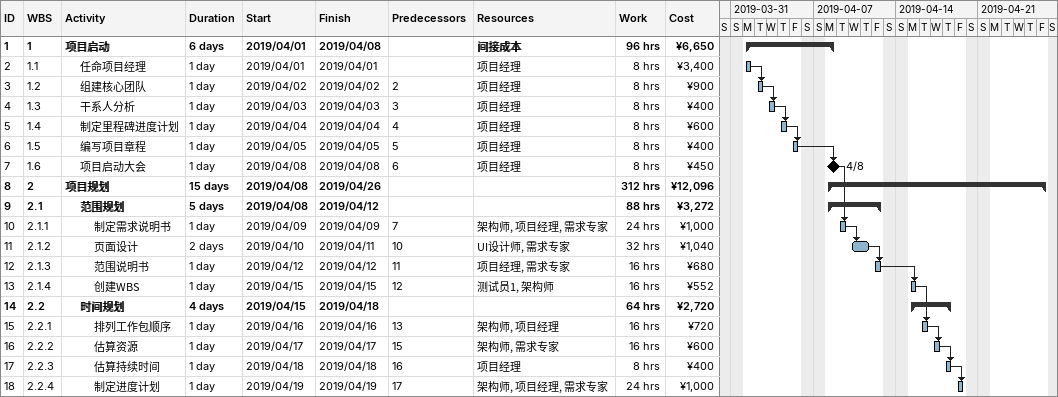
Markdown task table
| ID | WBS | Task | Duration | Start | Finish | Predecessors | Resources | Work (h) | Cost (¥) |
|---|---|---|---|---|---|---|---|---|---|
| 1 | 1 | **项目启动** | 6d | 2019-04-01 | 2019-04-08 |  | 间接成本 | 96 | 6650 |
| 2 | 1.1 | 任命项目经理 | 1d | 2019-04-01 | 2019-04-01 |  | 项目经理 | 8 | 3400 |
| 3 | 1.2 | 组建核心团队 | 1d | 2019-04-02 | 2019-04-02 | 2 | 项目经理 | 8 | 900 |
| 4 | 1.3 | 干系人分析 | 1d | 2019-04-03 | 2019-04-03 | 3 | 项目经理 | 8 | 400 |
| 5 | 1.4 | 制定里程碑进度计划 | 1d | 2019-04-04 | 2019-04-04 | 4 | 项目经理 | 8 | 600 |
| 6 | 1.5 | 编写项目章程 | 1d | 2019-04-05 | 2019-04-05 | 5 | 项目经理 | 8 | 400 |
| 7 | 1.6 | 项目启动大会 | 1d | 2019-04-08 | 2019-04-08 | 6 | 项目经理 | 8 | 450 |
| 8 | 2 | **项目规划** | 15d | 2019-04-08 | 2019-04-26 |  |  | 312 | 12096 |
| 9 | 2.1 | **范围规划** | 5d | 2019-04-08 | 2019-04-12 |  |  | 88 | 3272 |
| 10 | 2.1.1 | 制定需求说明书 | 1d | 2019-04-09 | 2019-04-09 | 7 | 架构师, 项目经理, 需求专家 | 24 | 1000 |
| 11 | 2.1.2 | 页面设计 | 2d | 2019-04-10 | 2019-04-11 | 10 | UI设计师, 需求专家 | 32 | 1040 |
| 12 | 2.1.3 | 范围说明书 | 1d | 2019-04-12 | 2019-04-12 | 11 | 项目经理, 需求专家 | 16 | 680 |
| 13 | 2.1.4 | 创建WBS | 1d | 2019-04-15 | 2019-04-15 | 12 | 测试员1, 架构师 | 16 | 552 |
| 14 | 2.2 | **时间规划** | 4d | 2019-04-15 | 2019-04-18 |  |  | 64 | 2720 |
| 15 | 2.2.1 | 排列工作包顺序 | 1d | 2019-04-16 | 2019-04-16 | 13 | 架构师, 项目经理 | 16 | 720 |
| 16 | 2.2.2 | 估算资源 | 1d | 2019-04-17 | 2019-04-17 | 15 | 架构师, 需求专家 | 16 | 600 |
| 17 | 2.2.3 | 估算持续时间 | 1d | 2019-04-18 | 2019-04-18 | 16 | 项目经理 | 8 | 400 |
| 18 | 2.2.4 | 制定进度计划 | 1d | 2019-04-19 | 2019-04-19 | 17 | 架构师, 项目经理, 需求专家 | 24 | 1000 |
